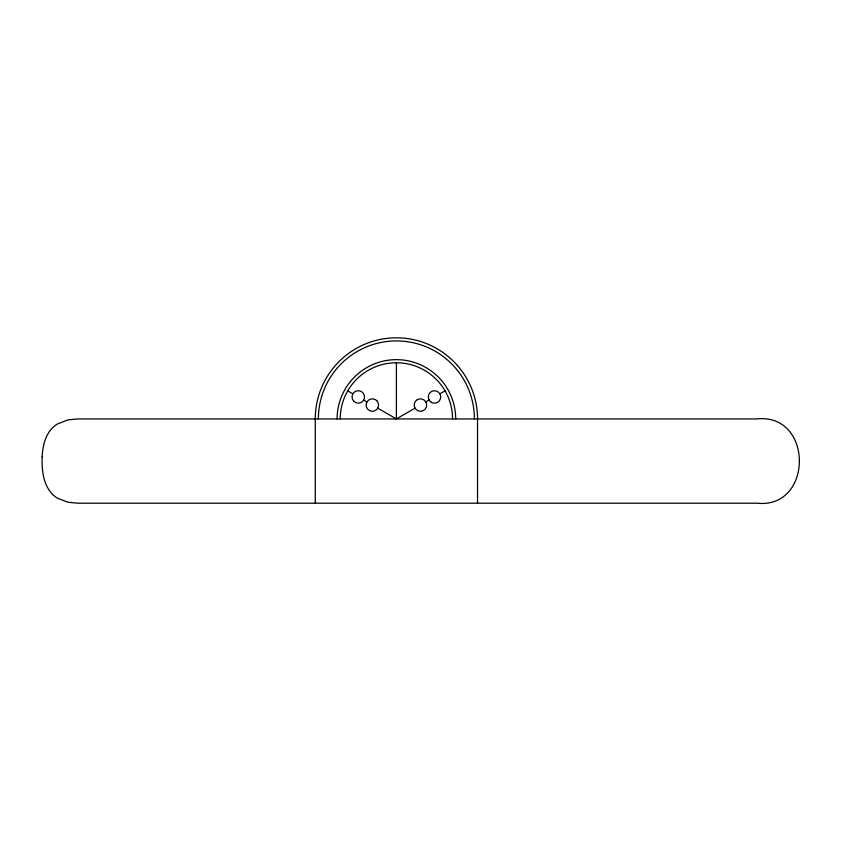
<?xml version="1.0" encoding="UTF-8"?>
<svg xmlns="http://www.w3.org/2000/svg" width="841" height="841" viewBox="0 0 841 841"><rect width="100%" height="100%" fill="white"/><g stroke="black" fill="none" stroke-linecap="round" stroke-linejoin="round"><path stroke-width="1.26" d="M377.756 408.179L396.395 418.944L415.034 408.179M425.84 401.935L429.089 400.064M439.906 393.819L445.036 390.855M347.743 390.855L352.884 393.819M363.69 400.064L366.939 401.935M477.53 503.191L477.53 418.944A81.135 81.135 0 0 0 396.395 337.809A81.135 81.135 0 0 0 315.259 418.944L315.259 503.191M452.563 418.944A56.168 56.168 0 0 0 396.395 362.765L396.395 418.944M337.104 418.944A59.291 59.291 0 0 1 396.395 359.654A59.291 59.291 0 0 1 455.685 418.944M318.382 418.944A78.013 78.013 0 0 1 396.395 340.92A78.013 78.013 0 0 1 474.408 418.944M340.227 418.944A56.168 56.168 0 0 1 396.395 362.765M42.145 456.957C41.745 469.257 42.88 482.787 51.007 492.668A27.101 27.101 0 0 0 57.177 498.04L67.921 502.245L77.856 503.191L756.826 503.191C813.531 509.352 813.531 412.784 756.826 418.944L77.856 418.944L67.921 419.89L57.177 424.095A27.101 27.101 0 0 0 51.007 429.467C44.626 437.089 42.607 447.286 42.145 456.957M417.315 399.654L416.022 400.642A6.244 6.244 0 0 0 418.303 410.923A6.244 6.244 0 0 0 426.66 404.51A6.244 6.244 0 0 0 417.315 399.654M376.757 400.642L375.464 399.654A6.244 6.244 0 0 0 366.129 404.51A6.244 6.244 0 0 0 374.487 410.923A6.244 6.244 0 0 0 376.757 400.642M353.872 401.357A6.244 6.244 0 0 0 364.321 398.55A6.244 6.244 0 0 0 356.668 390.907A6.244 6.244 0 0 0 353.872 401.357M431.38 402.345A6.244 6.244 0 0 0 440.737 396.941A6.244 6.244 0 0 0 431.38 391.538A6.244 6.244 0 0 0 431.38 402.345"/></g></svg>
